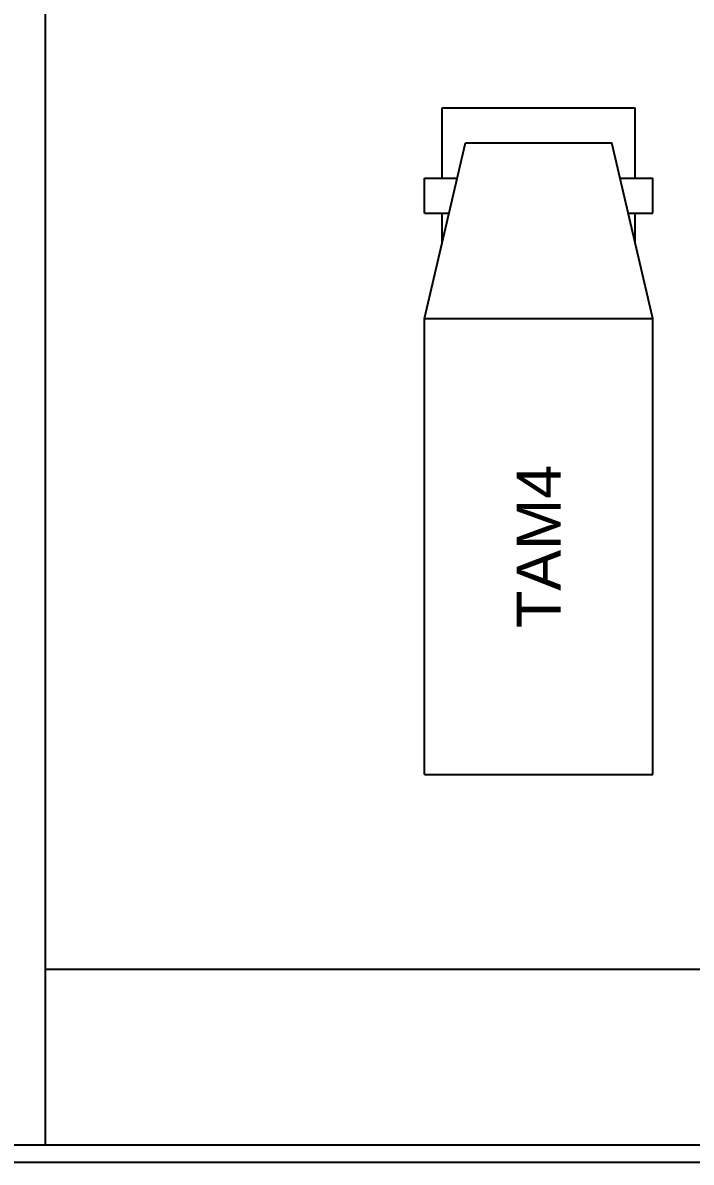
# Model space of a CAD drawing. Header units: millimetres. Extents: x 976 to 9349, y -714 to 2211.
# Drawn here: x 6579 to 6617.1, y -689.7 to -624.8 of the extents above; entities that cross this region are included whole.
import ezdxf

# ---------------------------------------------------------------- set-up
doc = ezdxf.new("R2010")
doc.units = ezdxf.units.MM
for name, color, linetype in [('Meble', 42, 'Continuous'), ('Meble wnętrze', 52, 'Continuous'), ('Płytki', 254, 'Continuous'), ('Ściany', 7, 'Continuous')]:
    doc.layers.add(name, color=color, linetype=linetype)

# ---------------------------------------------------------------- blocks, each defined once
blk = doc.blocks.new('Z$W@#30836')
blk.add_line((0, 0), (252.2, 0))
blk = doc.blocks.new('Z$W@#22725')
for p, q in [((0, 0), (0, 88.9)), ((0, 10), (80, 10)), ((0, 0), (80, 0))]:
    blk.add_line(p, q)
blk = doc.blocks.new('Z$W@#26962')
for p, q in [((1, 38), (12, 38)), ((1, 34), (1, 38)), ((12, 34), (12, 38)), ((0, 26), (2.327, 36)), ((2.327, 36), (10.673, 36)), ((13, 26), (10.673, 36)), ((0, 34), (1.861, 34)), ((0, 32), (0, 34)), ((11.139, 34), (13, 34)), ((13, 32), (13, 34)), ((0, 32), (1.396, 32)), ((1, 30.298), (1, 32)), ((11.604, 32), (13, 32)), ((12, 30.298), (12, 32)), ((0, 0), (0, 26)), ((0, 26), (13, 26)), ((13, 0), (13, 26)), ((0, 0), (13, 0))]:
    blk.add_line(p, q)
at = {"insert": (6.5, 13), "char_height": 2.5, "width": 26, "attachment_point": 5, "rotation": 90}
blk.add_mtext('{\\fArial|b0|i0|c238|p0;TAM4}', dxfattribs=at)

msp = doc.modelspace()

# ---------------------------------------------------------------- linework, layer by layer
at = {"layer": 'Płytki'}
msp.add_line((6530.305, -688.71), (6859.305, -688.71), dxfattribs=at)

# ---------------------------------------------------------------- block references
at = {"layer": 'Meble'}
msp.add_blockref('Z$W@#22725', (6580.305, -688.71), dxfattribs=at)
at = {"layer": 'Meble wnętrze'}
msp.add_blockref('Z$W@#26962', (6601.905, -667.61), dxfattribs=at)
at = {"layer": 'Ściany'}
msp.add_blockref('Z$W@#30836', (6530.105, -689.71), dxfattribs=at)

doc.saveas('drawing.dxf')
